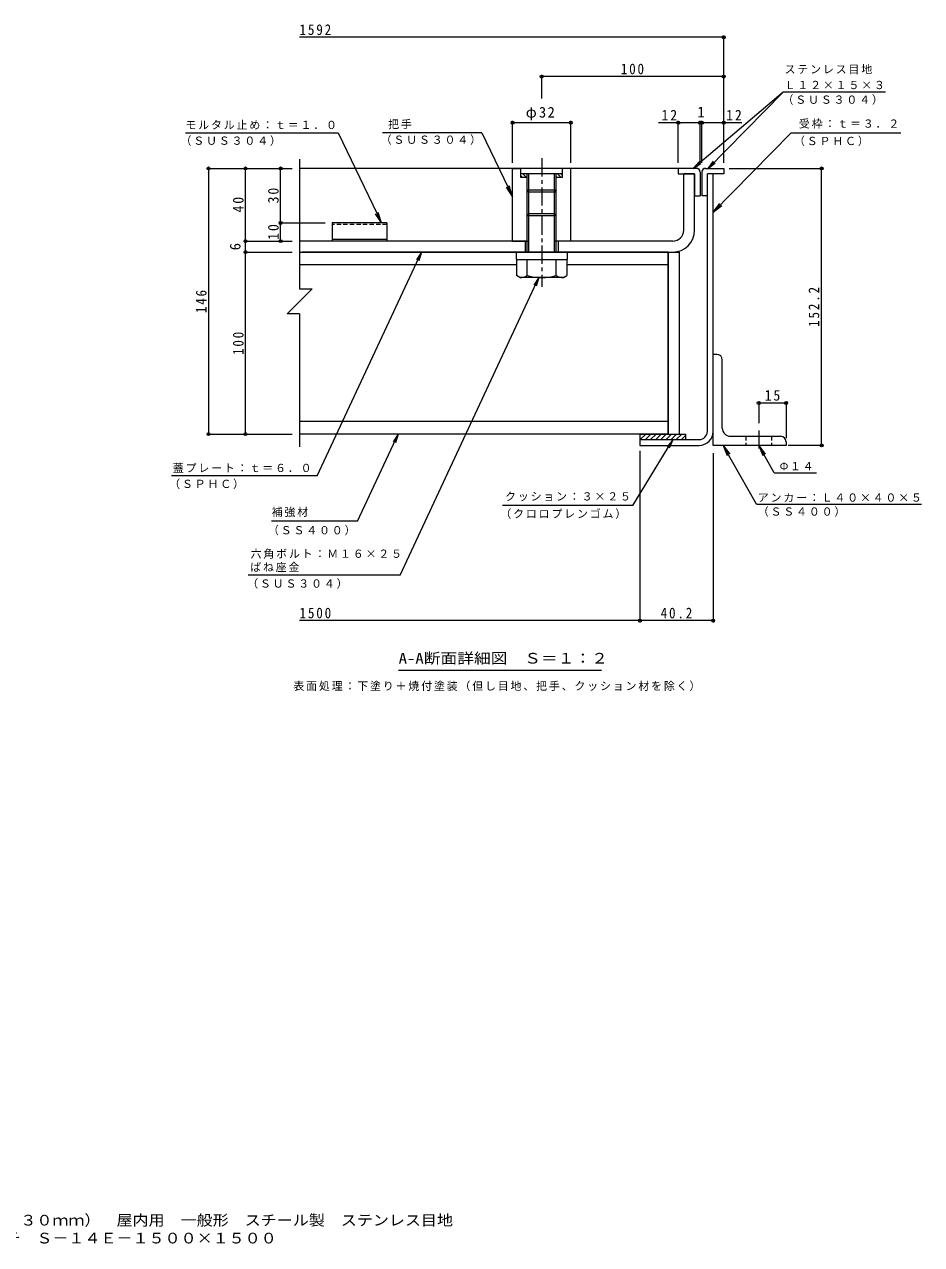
# Model space of a CAD drawing. Units: millimetres on the paper, enlarged 10 times, with parts at other scales. Extents: x -2570 to 2371, y -1962 to 1632.
# Drawn here: x -93 to 2371, y -1962 to 1390 of the extents above; entities that cross this region are included whole.
import ezdxf
from ezdxf.enums import TextEntityAlignment as Align

# ---------------------------------------------------------------- set-up
doc = ezdxf.new("R2010")
doc.units = ezdxf.units.MM
doc.header["$LTSCALE"] = 10
doc.header["$PDMODE"] = 32
doc.header["$PDSIZE"] = 8
doc.linetypes.add('CHAIN1', pattern=[8, 5, -1, 1, -1])
doc.linetypes.add('DASHED1', pattern=[1.8, 1.2, -0.6])
for name, color, linetype, lineweight in [('D-1', 2, 'Continuous', 9), ('D-2', 3, 'Continuous', 9), ('D-3', 4, 'Continuous', 9), ('D-4', 7, 'Continuous', 9), ('D-5', 7, 'Continuous', 9), ('D-6', 6, 'Continuous', 9), ('D-7', 4, 'CHAIN1', 9), ('D-8', 5, 'Continuous', 5), ('D-9', 134, 'Continuous', 5), ('D-C', 2, 'Continuous', 9), ('D-E', 3, 'Continuous', 9), ('D-F', 7, 'Continuous', 9), ('F-5_F-5ﾚｲﾔ', 7, 'Continuous', 9)]:
    doc.layers.add(name, color=color, linetype=linetype, lineweight=lineweight)
doc.styles.add('ＭＳ ゴシック', font='')
doc.styles.get('ＭＳ ゴシック').set_extended_font_data('MS Gothic')

msp = doc.modelspace()

# ---------------------------------------------------------------- linework, layer by layer
at = {"layer": 'D-1'}
for p, q in [((1782.7, 272.01), (1782.7, 979.51)), ((1798.7, 272.01), (1798.7, 979.51)), ((1597.7, 249.51), (1760.2, 249.51))]:
    msp.add_line(p, q, dxfattribs=at)
msp.add_lwpolyline([(1597.7, 249.51), (1597.7, 233.51), (1760.2, 233.51)], dxfattribs=at)
for radius in [22.5, 38.5]:
    msp.add_arc((1760.2, 272.01), radius, 270, 0, dxfattribs=at)
at = {"layer": 'D-2'}
for p, q in [((1717.7, 824.51), (1717.7, 979.51)), ((1287.71, 794.51), (662.7, 794.51)), ((1282.7, 794.51), (1282.7, 764.51)), ((1687.7, 794.51), (1367.71, 794.51)), ((1372.7, 794.51), (1372.7, 764.51)), ((662.7, 764.51), (1687.7, 764.51))]:
    msp.add_line(p, q, dxfattribs=at)
msp.add_lwpolyline([(1747.7, 824.51), (1747.7, 979.51), (1717.7, 979.51)], dxfattribs=at)
for radius in [60, 30]:
    msp.add_arc((1687.7, 824.51), radius, 270, 0, dxfattribs=at)
at = {"layer": 'D-3'}
for p, q in [((1702.71, 994.51), (662.7, 994.51)), ((1702.71, 994.51), (1702.71, 979.51)), ((1752.7, 994.51), (1702.71, 994.51)), ((1702.71, 979.51), (1747.7, 979.51)), ((1747.7, 979.51), (1747.7, 919.51)), ((1762.7, 984.51), (1762.7, 919.51)), ((1767.7, 984.51), (1767.7, 919.51)), ((1777.7, 994.51), (1827.7, 994.51)), ((1782.7, 919.51), (1782.7, 979.51)), ((1827.7, 979.51), (1782.7, 979.51)), ((1827.7, 994.51), (1827.7, 979.51)), ((1747.7, 919.51), (1762.7, 919.51)), ((1782.7, 919.51), (1767.7, 919.51)), ((902.7, 844.51), (902.7, 794.51)), ((902.7, 799.51), (752.7, 799.51)), ((902.7, 794.51), (752.7, 794.51))]:
    msp.add_line(p, q, dxfattribs=at)
at = {"layer": 'D-3', "linetype": 'DASHED1'}
msp.add_line((902.7, 840.18), (752.7, 840.18), dxfattribs=at)
at = {"layer": 'D-3'}
msp.add_lwpolyline([(902.7, 844.51), (752.7, 844.51), (752.7, 794.51)], dxfattribs=at)
for centre, start, end in [((1752.7, 984.51), 0, 90), ((1777.7, 984.51), 90, 180)]:
    msp.add_arc(centre, 10, start, end, dxfattribs=at)
at = {"layer": 'D-4'}
msp.add_line((1492.37, -385.34), (934.87, -385.34), dxfattribs=at)
at = {"layer": 'D-5'}
for p, q in [((1990.57, 1203.92), (1743.92, 994.51)), ((1990.57, 1203.92), (1784.83, 994.51)), ((2272.02, 1203.92), (1990.57, 1203.92)), ((349.78, 1092.31), (768.71, 1092.31)), ((768.71, 1092.31), (887.97, 844.51)), ((1163.66, 1092.31), (890.4, 1092.31)), ((2012.23, 1091.42), (1798.7, 874.08)), ((2313.79, 1091.42), (2012.23, 1091.42)), ((1743.92, 994.51), (1760.7, 1013.04)), ((1743.92, 994.51), (1764.92, 1008.07)), ((1784.83, 994.51), (1799.87, 1014.48)), ((1784.83, 994.51), (1804.53, 1009.91)), ((1247.7, 917.67), (1231.28, 942.77)), ((887.97, 844.51), (878.6, 873.01)), ((1798.7, 874.08), (1816.76, 898.04)), ((1798.7, 874.08), (1822.34, 892.55)), ((887.97, 844.51), (871.54, 869.61)), ((710.82, 149.69), (997.51, 764.51)), ((997.51, 764.51), (984.08, 743.43)), ((997.51, 764.51), (990, 740.67)), ((938.65, -123.27), (1319.99, 694.51)), ((1319.99, 694.51), (1306.55, 673.43)), ((1319.99, 694.51), (1312.47, 670.67)), ((933.6, 264.51), (926.08, 240.67)), ((1688.21, 249), (1672.55, 229.51)), ((1825.99, 233.51), (1844.02, 209.54)), ((1825.99, 233.51), (1837.2, 205.69)), ((1917.3, 71.83), (1825.99, 233.51)), ((1923.7, 233.51), (1934.92, 205.69)), ((1923.7, 233.51), (1941.74, 209.54)), ((1966.03, 158.56), (1923.7, 233.51)), ((710.82, 149.69), (311.15, 149.69)), ((1966.03, 158.56), (2082.18, 158.56)), ((1578.24, 68.08), (1220.1, 68.08)), ((1917.3, 71.83), (2371.08, 71.83)), ((822.05, 25.31), (586.04, 25.31)), ((938.65, -123.27), (521.66, -123.27))]:
    msp.add_line(p, q, dxfattribs=at)
for points in [[(1163.66, 1092.31), (1247.7, 917.67), (1238.33, 946.17)], [(822.05, 25.31), (933.6, 264.51), (920.16, 243.43)], [(1578.24, 68.08), (1688.21, 249), (1678.12, 226.12)]]:
    msp.add_lwpolyline(points, dxfattribs=at)
at = {"layer": 'D-6'}
for p, q in [((1597.7, 262.9), (1599.31, 264.51)), ((1597.7, 264.51), (1722.7, 264.51)), ((1597.7, 264.51), (1597.7, 249.51)), ((1598.46, 249.51), (1613.46, 264.51)), ((1612.6, 249.51), (1627.6, 264.51)), ((1626.74, 249.51), (1641.74, 264.51)), ((1640.88, 249.51), (1655.88, 264.51)), ((1655.02, 249.51), (1670.02, 264.51)), ((1669.17, 249.51), (1684.17, 264.51)), ((1683.31, 249.51), (1698.31, 264.51)), ((1697.45, 249.51), (1712.45, 264.51)), ((1711.59, 249.51), (1722.7, 260.62)), ((1722.7, 264.51), (1722.7, 249.51))]:
    msp.add_line(p, q, dxfattribs=at)
at = {"layer": 'D-7'}
msp.add_line((1923.7, 274.56), (1923.7, 216.09), dxfattribs=at)
at = {"layer": 'D-8'}
for p, q in [((1675.2, 764.51), (1705.2, 764.51)), ((1675.2, 764.51), (1675.2, 264.51)), ((1705.2, 764.51), (1705.2, 264.51)), ((1675.2, 264.51), (1705.2, 264.51))]:
    msp.add_line(p, q, dxfattribs=at)
at = {"layer": 'D-9'}
for p, q in [((1675.2, 764.51), (669.55, 764.51)), ((1258.2, 744.51), (1258.2, 700.14)), ((1287.71, 700), (1287.71, 744.51)), ((1367.71, 700), (1367.71, 744.51)), ((1397.2, 744.51), (1397.2, 700)), ((1675.2, 264.51), (1675.2, 764.51)), ((1258.2, 729.51), (662.7, 729.51)), ((1675.2, 729.51), (1397.2, 729.51)), ((1267.75, 694.63), (1258.2, 700.14)), ((1387.7, 694.51), (1267.95, 694.51)), ((1387.7, 694.51), (1397.2, 700)), ((1675.2, 299.51), (662.7, 299.51)), ((1675.2, 264.51), (662.7, 264.51))]:
    msp.add_line(p, q, dxfattribs=at)
for centre, radius, start, end in [((1268.99, 729.02), 34.53, 267.86055, 302.81094), ((1327.7, 843.11), 148.6, 254.38446, 285.61554), ((1386.42, 729.02), 34.53, 237.18906, 272.13945)]:
    msp.add_arc(centre, radius, start, end, dxfattribs=at)
at = {"layer": 'D-C', "linetype": 'CHAIN1'}
msp.add_line((1327.7, 1022.19), (1327.7, 668.88), dxfattribs=at)
at = {"layer": 'D-C'}
for p, q in [((1247.7, 794.51), (1247.7, 994.51)), ((1247.7, 994.51), (1267.7, 994.51)), ((1270.2, 992.01), (1267.7, 994.51)), ((1270.2, 969.51), (1270.2, 994.51)), ((1385.2, 994.51), (1270.2, 994.51)), ((1385.2, 979.51), (1270.2, 979.51)), ((1275.1, 969.51), (1270.2, 974.41)), ((1285.71, 969.51), (1275.71, 979.51)), ((1287.71, 978.12), (1286.32, 979.51)), ((1287.71, 764.51), (1287.71, 979.51)), ((1292.71, 764.51), (1292.71, 979.51)), ((1362.7, 764.51), (1362.7, 979.51)), ((1367.71, 953.29), (1367.71, 979.51)), ((1370.56, 969.51), (1367.71, 972.37)), ((1381.17, 969.51), (1371.17, 979.51)), ((1385.2, 976.08), (1381.78, 979.51)), ((1385.2, 969.51), (1385.2, 994.51)), ((1387.71, 994.51), (1385.2, 992.01)), ((1287.71, 969.51), (1270.2, 969.51)), ((1385.2, 969.51), (1367.71, 969.51)), ((1367.71, 764.51), (1367.71, 953.29)), ((1367.71, 934.51), (1287.71, 934.51)), ((1292.71, 929.51), (1287.71, 934.51)), ((1362.7, 929.51), (1292.71, 929.51)), ((1367.71, 934.78), (1362.7, 929.51)), ((1292.71, 869.51), (1287.71, 864.51)), ((1367.71, 864.51), (1287.71, 864.51)), ((1362.7, 869.51), (1292.71, 869.51)), ((1367.71, 864.51), (1362.7, 869.51)), ((1247.7, 794.51), (1292.71, 794.51)), ((1407.71, 794.51), (1362.7, 794.51))]:
    msp.add_line(p, q, dxfattribs=at)
at = {"layer": 'D-C', "color": 134, "lineweight": 5}
for p, q in [((1257.7, 764.51), (1257.7, 744.51)), ((1257.7, 764.51), (1397.7, 764.51)), ((1257.7, 744.51), (1397.7, 744.51)), ((1397.7, 764.51), (1397.7, 744.51))]:
    msp.add_line(p, q, dxfattribs=at)
at = {"layer": 'D-C'}
msp.add_lwpolyline([(1407.71, 794.51), (1407.71, 994.51), (1387.71, 994.51)], dxfattribs=at)
at = {"layer": 'D-E'}
for p, q in [((1808.7, 483.51), (1798.7, 483.51)), ((1798.7, 233.51), (1798.7, 483.51)), ((1823.7, 281.01), (1823.7, 468.51)), ((1846.2, 258.51), (1983.7, 258.51)), ((1998.7, 243.51), (1998.7, 233.51)), ((1998.7, 233.51), (1798.7, 233.51))]:
    msp.add_line(p, q, dxfattribs=at)
at = {"layer": 'D-E', "linetype": 'DASHED1'}
for p, q in [((1888.7, 258.51), (1888.7, 233.51)), ((1958.7, 258.51), (1958.7, 233.51))]:
    msp.add_line(p, q, dxfattribs=at)
at = {"layer": 'D-E'}
for centre, radius, start, end in [((1808.7, 468.51), 15, 0, 90), ((1846.2, 281.01), 22.5, 180, 270), ((1983.7, 243.51), 15, 0, 90)]:
    msp.add_arc(centre, radius, start, end, dxfattribs=at)
at = {"layer": 'D-F'}
for p, q in [((1827.7, 1354.54), (662.7, 1354.54)), ((1827.7, 1009.51), (1827.7, 1359.54)), ((1327.7, 1186.8), (1327.7, 1251.72)), ((1827.7, 1246.72), (1327.7, 1246.72)), ((1827.7, 1246.54), (1827.7, 1241.72)), ((1247.7, 1009.51), (1247.7, 1125.08)), ((1407.71, 1120.08), (1247.7, 1120.08)), ((1407.71, 1009.51), (1407.71, 1125.08)), ((1762.7, 1120.08), (1648.09, 1120.08)), ((1702.7, 1009.51), (1702.7, 1125.08)), ((1762.7, 1009.51), (1762.7, 1125.08)), ((1767.7, 1120.08), (1762.7, 1120.08)), ((1767.7, 1009.51), (1767.7, 1125.08)), ((1876.95, 1120.08), (1767.7, 1120.08)), ((662.7, 1019.95), (662.7, 663.92)), ((409.63, 994.51), (642.7, 994.51)), ((412.63, 994.51), (412.63, 264.51)), ((514.32, 794.51), (514.32, 994.51)), ((610.67, 844.51), (610.67, 994.51)), ((1842.71, 994.51), (2101.4, 994.51)), ((2096.39, 233.51), (2096.39, 994.51)), ((607.67, 844.51), (732.7, 844.51)), ((610.67, 794.51), (610.67, 844.51)), ((511.32, 794.51), (642.7, 794.51)), ((514.32, 764.51), (514.32, 794.51)), ((511.32, 764.51), (642.7, 764.51)), ((514.32, 264.51), (514.32, 764.51)), ((697.11, 663.92), (628.3, 595.1)), ((662.7, 663.92), (697.11, 663.92)), ((662.7, 595.1), (628.3, 595.1)), ((662.7, 595.1), (662.7, 229.09)), ((1923.7, 353), (1923.7, 294.56)), ((1923.7, 350), (1998.7, 350)), ((1998.7, 353), (1998.7, 253.51)), ((409.63, 264.51), (642.7, 264.51)), ((1597.7, 218.51), (1597.7, -252.97)), ((1798.7, 212.13), (1798.7, -252.97)), ((2101.4, 233.51), (2004.72, 233.51)), ((1597.7, -247.97), (662.7, -247.97)), ((1798.7, -247.97), (1597.7, -247.97))]:
    msp.add_line(p, q, dxfattribs=at)
for p in [(1827.7, 1354.54), (1327.7, 1246.72), (1827.7, 1246.72), (1247.7, 1120.08), (1407.71, 1120.08), (1702.7, 1120.08), (1762.7, 1120.08), (1767.7, 1120.08), (1827.7, 1120.08), (412.63, 994.51), (514.32, 994.51), (610.67, 994.51), (2096.39, 994.51), (610.67, 844.51), (514.32, 794.51), (610.67, 794.51), (514.32, 764.51), (1923.7, 350), (1998.7, 350), (412.63, 264.51), (514.32, 264.51), (2096.39, 233.51), (1597.7, -247.97), (1798.7, -247.97)]:
    msp.add_point(p, dxfattribs=at)

# ---------------------------------------------------------------- texts
at = {"layer": 'D-4', "color": 2, "style": 'ＭＳ ゴシック', "width": 1.15}
msp.add_text('A-A断面詳細図\u3000Ｓ＝１：２', height=29.33, dxfattribs=at).set_placement((934.87, -374.71), align=Align.BOTTOM_LEFT)
at = {"layer": 'D-4', "insert": (645.67, -441.47), "char_height": 21.99, "attachment_point": 7, "style": 'ＭＳ ゴシック'}
msp.add_mtext('\\T1.17;表面処理：下塗り＋焼付塗装（但し目地、把手、クッション材を除く）', dxfattribs=at)
at = {"layer": 'D-5', "char_height": 21.99, "attachment_point": 7, "style": 'ＭＳ ゴシック'}
for s, insert in [('\\T1.17;ステンレス目地', (1994.9, 1253.24)), ('\\T1.17;Ｌ１２×１５×３', (1994.9, 1211.92)), ('\\T1.17;（ＳＵＳ３０４）', (1989.15, 1169.08)), ('\\T1.17;モルタル止め：ｔ＝１．０', (349.38, 1101.31)), ('\\T1.17;把手', (905.91, 1102.15)), ('\\T1.17;受枠：ｔ＝３．２', (2034.17, 1103.74)), ('\\T1.17;（ＳＵＳ３０４）', (335.82, 1056.4)), ('\\T1.17;（ＳＵＳ３０４）', (885.46, 1059.07)), ('\\T1.17;（ＳＰＨＣ）', (2020.56, 1055.57)), ('\\T1.17;蓋プレート：ｔ＝６．０', (314.67, 158.93)), ('\\T1.17;Φ１４', (1981.23, 164.52)), ('\\T1.17;（ＳＰＨＣ）', (304.62, 113.57)), ('\\T1.17;クッション：３×２５', (1227.07, 79.8)), ('\\T1.17;アンカー：Ｌ４０×４０×５', (1921.08, 77.79)), ('\\T1.17;補強材', (586.04, 36.78)), ('\\T1.17;（クロロプレンゴム）', (1214.12, 31.52)), ('\\T1.17;（ＳＳ４００）', (1921.08, 37.55)), ('\\T1.17;（ＳＳ４００）', (575.84, -13.74)), ('\\T1.17;六角ボルト：Ｍ１６×２５', (528.19, -77.92)), ('\\T1.17;ばね座金', (527.14, -114.64)), ('\\T1.17;（ＳＵＳ３０４）', (518.88, -160.2))]:
    msp.add_mtext(s, dxfattribs=dict(at, insert=insert))
at = {"layer": 'D-F', "color": 2, "style": 'ＭＳ ゴシック'}
msp.add_text('1', height=29.33, dxfattribs=at).set_placement((1755.2, 1126.08), align=Align.BOTTOM_LEFT)
msp.add_text('6', height=29.33, rotation=90, dxfattribs=at).set_placement((509.32, 769.51), align=Align.BOTTOM_LEFT)
at = {"layer": 'D-F', "color": 2, "char_height": 29.33, "attachment_point": 7, "style": 'ＭＳ ゴシック'}
for s, insert in [('\\T1.28;\\W0.9;1592', (662.7, 1360.54)), ('\\T1.27;\\W0.9;100', (1545.2, 1252.72)), ('\\T1.19;φ32', (1283.95, 1126.08)), ('\\T1.27;\\W0.95;12', (1656.73, 1126.08)), ('\\T1.27;\\W0.95;12', (1834.35, 1126.08)), ('\\T1.27;\\W0.95;15', (1939.95, 356)), ('\\T1.28;\\W0.9;1500', (662.7, -241.97)), ('\\T1.28;\\W0.9;40.2', (1654.45, -241.97))]:
    msp.add_mtext(s, dxfattribs=dict(at, insert=insert))
at = {"layer": 'D-F', "color": 2, "char_height": 29.33, "attachment_point": 7, "rotation": 90, "style": 'ＭＳ ゴシック'}
for s, insert in [('\\T1.27;\\W0.95;30', (605.67, 898.26)), ('\\T1.27;\\W0.95;40', (509.32, 873.26)), ('\\T1.27;\\W0.95;10', (605.67, 798.26)), ('\\T1.27;\\W0.9;146', (407.63, 597.01)), ('\\T1.28;\\W0.9;152.2', (2090.4, 559.01)), ('\\T1.27;\\W0.9;100', (509.32, 482.01))]:
    msp.add_mtext(s, dxfattribs=dict(at, insert=insert))
at = {"layer": 'F-5_F-5ﾚｲﾔ', "color": 2, "style": 'ＭＳ ゴシック', "width": 1.1}
for s, p in [('充填用（充填深さ：３０ｍｍ）\u3000屋内用\u3000一般形\u3000スチール製\u3000ステンレス目地', (-500.11, -1918.5)), ('大口径マシンハッチ\u3000Ｓ－１４Ｅ－１５００×１５００', (-500.11, -1967.71))]:
    msp.add_text(s, height=29.33, dxfattribs=at).set_placement(p, align=Align.BOTTOM_LEFT)

doc.saveas('drawing.dxf')
